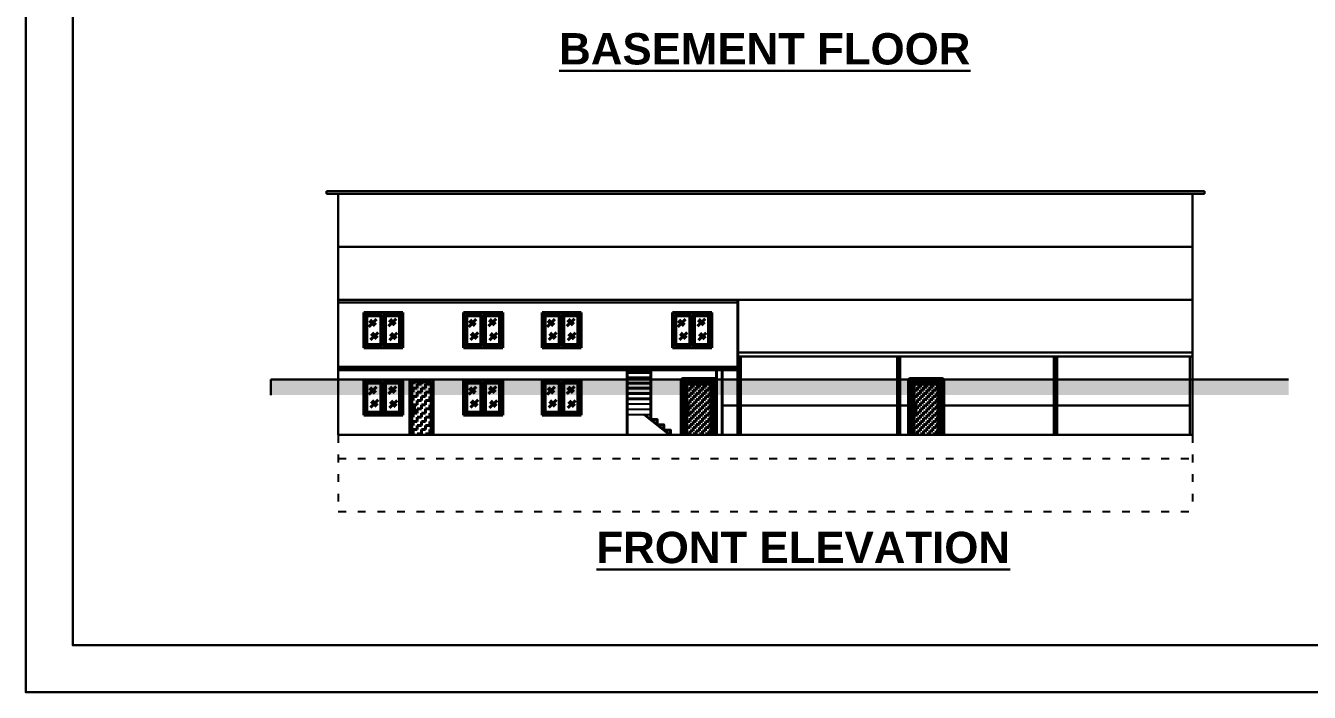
# Model space of a CAD drawing. Extents: x -2338379 to 930990, y -818978 to 106940.
# Drawn here: x 361562 to 363527, y -199437 to -198416 of the extents above; entities that cross this region are included whole.
import ezdxf

# ---------------------------------------------------------------- set-up
doc = ezdxf.new("R2010")
doc.units = 0
doc.header["$MEASUREMENT"] = 0
doc.linetypes.add('ACAD_ISO03W100', pattern=[30, 12, -18])
doc.layers.get('0').update_dxf_attribs({"linetype": 'CONTINUOUS', "lineweight": 30})
doc.layers.add('Door', color=5, linetype='CONTINUOUS', lineweight=5)
doc.layers.add('STAIRCASE', color=32, linetype='CONTINUOUS', lineweight=25)
doc.layers.add('dotline', color=113, linetype='ACAD_ISO03W100')
doc.styles.get("Standard").update_dxf_attribs({"font": 'times.ttf', "height": 6})
doc.linetypes.add('ZIGZAG', pattern='A,0.0001,-0.2,[131,ltypeshp.shx,S=0.2,R=0,X=-0.2,Y=0],-0.4,[131,ltypeshp.shx,S=0.2,R=180,X=0.2,Y=0],-0.2', length=0.8001)

msp = doc.modelspace()

# ---------------------------------------------------------------- hatches: boundary and pattern name
at = {"lineweight": 40}
h = msp.add_hatch(dxfattribs=at)
h.set_pattern_fill('EARTH', color=256, scale=3, angle=45, style=0)
h.set_pattern_definition([(45, (354451.668, -201585.08), (2e-15, 26.94077), [19.05, -19.05]), (45, (354446.617, -201580.03), (2e-15, 26.94077), [19.05, -19.05]), (45, (354441.565, -201574.978), (2e-15, 26.94077), [19.05, -19.05]), (135, (354441.565, -201571.61), (-26.94077, 2e-15), [19.05, -19.05]), (135, (354446.617, -201566.559), (-26.94077, 2e-15), [19.05, -19.05]), (135, (354451.668, -201561.508), (-26.94077, 2e-15), [19.05, -19.05])])
h.paths.add_polyline_path([(361936.86, -198981.9), (363494.95, -198981.9), (363494.95, -198957.9), (361936.86, -198957.9)])
for points in [[(362575.76, -198996.4), (362574.14, -198996.4), (362574.14, -199009.67), (362575.76, -199009.67)], [(362923.76, -198996.4), (362922.14, -198996.4), (362922.14, -199009.67), (362923.76, -199009.67)]]:
    msp.add_hatch(color=256, dxfattribs=at).paths.add_polyline_path(points)
h = msp.add_hatch(color=5, dxfattribs=at)
h.paths.add_polyline_path([(362518.5, -199011.44), (362508.5, -199011.44), (362518.5, -199019.44)])
h.paths.add_polyline_path([(362528.5, -199019.44), (362518.5, -199019.44), (362528.5, -199027.44)])
h.paths.add_polyline_path([(362538.5, -199027.44), (362528.5, -199027.44), (362538.5, -199035.44)])
h.paths.add_polyline_path([(362548.5, -199035.44), (362538.5, -199035.44), (362547.87, -199042.94), (362548.5, -199042.94)])
at = {"layer": 'Door', "lineweight": 40}
h = msp.add_hatch(dxfattribs=at)
h.set_pattern_fill('ZIGZAG', color=256, scale=1.5, style=0)
h.set_pattern_definition([(0, (354439.5053, -201670.121), (4.7625, 4.7625), [4.7625, -4.7625]), (90, (354444.268, -201670.121), (-4.7625, 4.7625), [4.7625, -4.7625])])
h.paths.add_polyline_path([(362613, -198961.94), (362571, -198961.94), (362571, -199042.94), (362613, -199042.94)])
h.paths.add_polyline_path([(362575.76, -198996.4), (362575.76, -199009.67), (362574.14, -199009.67), (362574.14, -198996.4)], flags=16)
h = msp.add_hatch(dxfattribs=at)
h.set_pattern_fill('ZIGZAG', color=256, scale=1.5, style=0)
h.set_pattern_definition([(0, (354787.5053, -201670.121), (4.7625, 4.7625), [4.7625, -4.7625]), (90, (354792.268, -201670.121), (-4.7625, 4.7625), [4.7625, -4.7625])])
h.paths.add_polyline_path([(362961, -198961.94), (362919, -198961.94), (362919, -199042.94), (362961, -199042.94)])
h.paths.add_polyline_path([(362923.76, -198996.4), (362923.76, -199009.67), (362922.14, -199009.67), (362922.14, -198996.4)], flags=16)

# ---------------------------------------------------------------- linework, layer by layer
for p, q in [((362022, -198669.94), (362022, -198673.94)), ((362022, -198669.94), (363366, -198669.94)), ((362022, -198673.94), (363366, -198673.94)), ((362040, -198673.94), (362040, -198839.94)), ((363348, -198673.94), (363348, -199042.94)), ((363366, -198669.94), (363366, -198673.94)), ((362040, -198754.94), (363348, -198754.94)), ((362040, -198835.94), (363348, -198835.94)), ((362040, -198839.94), (362040, -198943.44)), ((362040, -198839.94), (362652, -198839.94)), ((362652, -198916.94), (363348, -198916.94)), ((362040, -198943.44), (362040, -199042.94)), ((361936.86, -198957.9), (363494.95, -198957.9)), ((361936.86, -198957.9), (361936.86, -198981.9)), ((362352, -198958.94), (362412, -198958.94)), ((362352, -199012.94), (362412, -199012.94)), ((362628, -198997.94), (362652, -198997.94)), ((362656, -198997.94), (362896, -198997.94)), ((362900, -198997.94), (362916, -198997.94)), ((362964, -198997.94), (363136, -198997.94)), ((363140, -198997.94), (363344, -198997.94)), ((363348, -199042.94), (362040, -199042.94))]:
    msp.add_line(p, q)
at = {"lineweight": 40}
for p, q in [((362652, -198835.94), (362652, -198839.94)), ((362652, -198839.94), (362652, -199042.94)), ((362086.98, -198877.38), (362098.43, -198865.95)), ((362087.67, -198871.15), (362092.18, -198866.64)), ((362092.88, -198875.82), (362097.39, -198871.32)), ((362117.17, -198876.52), (362128.62, -198865.08)), ((362117.86, -198870.28), (362122.38, -198865.77)), ((362123.07, -198874.96), (362127.58, -198870.45)), ((362239.98, -198877.38), (362251.43, -198865.95)), ((362240.67, -198871.15), (362245.18, -198866.64)), ((362245.88, -198875.82), (362250.39, -198871.32)), ((362270.17, -198876.52), (362281.62, -198865.08)), ((362270.86, -198870.28), (362275.38, -198865.77)), ((362276.07, -198874.96), (362280.58, -198870.45)), ((362359.98, -198877.38), (362371.43, -198865.95)), ((362360.67, -198871.15), (362365.18, -198866.64)), ((362365.88, -198875.82), (362370.39, -198871.32)), ((362390.17, -198876.52), (362401.62, -198865.08)), ((362390.86, -198870.28), (362395.38, -198865.77)), ((362396.07, -198874.96), (362400.58, -198870.45)), ((362559.98, -198877.38), (362571.43, -198865.95)), ((362560.67, -198871.15), (362565.18, -198866.64)), ((362565.88, -198875.82), (362570.39, -198871.32)), ((362590.17, -198876.52), (362601.62, -198865.08)), ((362590.86, -198870.28), (362595.38, -198865.77)), ((362596.07, -198874.96), (362600.58, -198870.45)), ((362089.58, -198897.32), (362101.03, -198885.88)), ((362090.28, -198891.08), (362094.79, -198886.57)), ((362095.48, -198895.76), (362099.99, -198891.25)), ((362118.73, -198898.01), (362130.18, -198886.57)), ((362119.43, -198891.77), (362123.94, -198887.26)), ((362124.63, -198896.45), (362129.14, -198891.94)), ((362242.58, -198897.32), (362254.03, -198885.88)), ((362243.28, -198891.08), (362247.79, -198886.57)), ((362248.48, -198895.76), (362252.99, -198891.25)), ((362271.73, -198898.01), (362283.18, -198886.57)), ((362272.43, -198891.77), (362276.94, -198887.26)), ((362277.63, -198896.45), (362282.14, -198891.94)), ((362362.58, -198897.32), (362374.03, -198885.88)), ((362363.28, -198891.08), (362367.79, -198886.57)), ((362368.48, -198895.76), (362372.99, -198891.25)), ((362391.73, -198898.01), (362403.18, -198886.57)), ((362392.43, -198891.77), (362396.94, -198887.26)), ((362397.63, -198896.45), (362402.14, -198891.94)), ((362562.58, -198897.32), (362574.03, -198885.88)), ((362563.28, -198891.08), (362567.79, -198886.57)), ((362568.48, -198895.76), (362572.99, -198891.25)), ((362591.73, -198898.01), (362603.18, -198886.57)), ((362592.43, -198891.77), (362596.94, -198887.26)), ((362597.63, -198896.45), (362602.14, -198891.94)), ((362652, -198939.44), (362040, -198939.44)), ((362652, -198943.44), (362040, -198943.44)), ((362482.5, -198943.44), (362482.5, -199042.94)), ((362619, -198943.44), (362619, -199042.94)), ((362628, -198943.44), (362628, -199042.94)), ((362652, -198939.44), (362652, -198943.44)), ((362086.98, -198980.88), (362098.43, -198969.45)), ((362087.67, -198974.65), (362092.18, -198970.14)), ((362092.88, -198979.32), (362097.39, -198974.82)), ((362117.17, -198980.02), (362128.62, -198968.58)), ((362117.86, -198973.78), (362122.38, -198969.27)), ((362123.07, -198978.46), (362127.58, -198973.95)), ((362239.98, -198980.88), (362251.43, -198969.45)), ((362240.67, -198974.65), (362245.18, -198970.14)), ((362245.88, -198979.32), (362250.39, -198974.82)), ((362270.17, -198980.02), (362281.62, -198968.58)), ((362270.86, -198973.78), (362275.38, -198969.27)), ((362276.07, -198978.46), (362280.58, -198973.95)), ((362359.98, -198980.88), (362371.43, -198969.45)), ((362360.67, -198974.65), (362365.18, -198970.14)), ((362365.88, -198979.32), (362370.39, -198974.82)), ((362390.17, -198980.02), (362401.62, -198968.58)), ((362390.86, -198973.78), (362395.38, -198969.27)), ((362396.07, -198978.46), (362400.58, -198973.95)), ((362089.58, -199000.82), (362101.03, -198989.38)), ((362090.28, -198994.58), (362094.79, -198990.07)), ((362095.48, -198999.26), (362099.99, -198994.75)), ((362118.73, -199001.51), (362130.18, -198990.07)), ((362119.43, -198995.27), (362123.94, -198990.76)), ((362124.63, -198999.95), (362129.14, -198995.44)), ((362242.58, -199000.82), (362254.03, -198989.38)), ((362243.28, -198994.58), (362247.79, -198990.07)), ((362248.48, -198999.26), (362252.99, -198994.75)), ((362271.73, -199001.51), (362283.18, -198990.07)), ((362272.43, -198995.27), (362276.94, -198990.76)), ((362277.63, -198999.95), (362282.14, -198995.44)), ((362362.58, -199000.82), (362374.03, -198989.38)), ((362363.28, -198994.58), (362367.79, -198990.07)), ((362368.48, -198999.26), (362372.99, -198994.75)), ((362391.73, -199001.51), (362403.18, -198990.07)), ((362392.43, -198995.27), (362396.94, -198990.76)), ((362397.63, -198999.95), (362402.14, -198995.44)), ((362155.42, -198998.34), (362156.67, -198998.34)), ((362155.42, -199009.64), (362155.42, -198998.34)), ((362156.67, -199009.64), (362155.42, -199009.64)), ((362156.67, -198998.34), (362156.67, -199009.64))]:
    msp.add_line(p, q, dxfattribs=at)
at = {"color": 2, "linetype": 'ZIGZAG', "ltscale": 0.3}
msp.add_line((362652, -198922.94), (363348, -198922.94), dxfattribs=at)
at = {"color": 6, "lineweight": 40}
for p, q in [((362656, -198922.94), (362656, -199042.94)), ((362896, -198922.94), (362896, -199042.94)), ((362900, -198922.94), (362900, -199042.94)), ((363136, -198922.94), (363136, -199042.94)), ((363140, -198922.94), (363140, -199042.94))]:
    msp.add_line(p, q, dxfattribs=at)
at = {"color": 6}
msp.add_line((363344, -198922.94), (363344, -199042.94), dxfattribs=at)
at = {"color": 3}
for points in [[(364739.12, -199437.04), (364739.12, -197190.64), (361561.52, -197190.64), (361561.52, -199437.04)], [(364667.12, -199365.04), (364667.12, -197262.64), (361633.52, -197262.64), (361633.52, -199365.04)]]:
    msp.add_lwpolyline(points, close=True, dxfattribs=at)
at = {"lineweight": 40}
for points in [[(362574.14, -198996.4), (362575.76, -198996.4), (362575.76, -199009.67), (362574.14, -199009.67)], [(362922.14, -198996.4), (362923.76, -198996.4), (362923.76, -199009.67), (362922.14, -199009.67)]]:
    msp.add_lwpolyline(points, close=True, dxfattribs=at)
at = {"layer": 'Door', "lineweight": 40}
for p, q in [((362079, -198855.44), (362079, -198909.44)), ((362139, -198855.44), (362079, -198855.44)), ((362082, -198858.44), (362082, -198906.44)), ((362107.5, -198858.44), (362082, -198858.44)), ((362084, -198860.44), (362082, -198858.44)), ((362105.5, -198860.44), (362107.5, -198858.44)), ((362107.5, -198906.44), (362107.5, -198858.44)), ((362112.5, -198860.44), (362110.5, -198858.44)), ((362134, -198860.44), (362136, -198858.44)), ((362139, -198855.44), (362139, -198909.44)), ((362232, -198855.44), (362232, -198909.44)), ((362292, -198855.44), (362232, -198855.44)), ((362235, -198858.44), (362235, -198906.44)), ((362260.5, -198858.44), (362235, -198858.44)), ((362237, -198860.44), (362235, -198858.44)), ((362258.5, -198860.44), (362260.5, -198858.44)), ((362260.5, -198906.44), (362260.5, -198858.44)), ((362265.5, -198860.44), (362263.5, -198858.44)), ((362287, -198860.44), (362289, -198858.44)), ((362292, -198855.44), (362292, -198909.44)), ((362352, -198855.44), (362352, -198909.44)), ((362412, -198855.44), (362352, -198855.44)), ((362355, -198858.44), (362355, -198906.44)), ((362380.5, -198858.44), (362355, -198858.44)), ((362357, -198860.44), (362355, -198858.44)), ((362378.5, -198860.44), (362380.5, -198858.44)), ((362380.5, -198906.44), (362380.5, -198858.44)), ((362385.5, -198860.44), (362383.5, -198858.44)), ((362407, -198860.44), (362409, -198858.44)), ((362412, -198855.44), (362412, -198909.44)), ((362552, -198855.44), (362552, -198909.44)), ((362612, -198855.44), (362552, -198855.44)), ((362555, -198858.44), (362555, -198906.44)), ((362580.5, -198858.44), (362555, -198858.44)), ((362557, -198860.44), (362555, -198858.44)), ((362578.5, -198860.44), (362580.5, -198858.44)), ((362580.5, -198906.44), (362580.5, -198858.44)), ((362585.5, -198860.44), (362583.5, -198858.44)), ((362607, -198860.44), (362609, -198858.44)), ((362612, -198855.44), (362612, -198909.44)), ((362139, -198909.44), (362079, -198909.44)), ((362084, -198904.44), (362082, -198906.44)), ((362107.5, -198906.44), (362082, -198906.44)), ((362107.5, -198906.44), (362105.5, -198904.44)), ((362112.5, -198904.44), (362110.5, -198906.44)), ((362134, -198904.44), (362136, -198906.44)), ((362292, -198909.44), (362232, -198909.44)), ((362237, -198904.44), (362235, -198906.44)), ((362260.5, -198906.44), (362235, -198906.44)), ((362260.5, -198906.44), (362258.5, -198904.44)), ((362265.5, -198904.44), (362263.5, -198906.44)), ((362287, -198904.44), (362289, -198906.44)), ((362412, -198909.44), (362352, -198909.44)), ((362357, -198904.44), (362355, -198906.44)), ((362380.5, -198906.44), (362355, -198906.44)), ((362380.5, -198906.44), (362378.5, -198904.44)), ((362385.5, -198904.44), (362383.5, -198906.44)), ((362407, -198904.44), (362409, -198906.44)), ((362612, -198909.44), (362552, -198909.44)), ((362557, -198904.44), (362555, -198906.44)), ((362580.5, -198906.44), (362555, -198906.44)), ((362580.5, -198906.44), (362578.5, -198904.44)), ((362585.5, -198904.44), (362583.5, -198906.44)), ((362607, -198904.44), (362609, -198906.44)), ((362079, -198958.94), (362079, -199012.94)), ((362139, -198958.94), (362079, -198958.94)), ((362082, -198961.94), (362082, -199009.94)), ((362107.5, -198961.94), (362082, -198961.94)), ((362084, -198963.94), (362082, -198961.94)), ((362105.5, -198963.94), (362107.5, -198961.94)), ((362107.5, -199009.94), (362107.5, -198961.94)), ((362112.5, -198963.94), (362110.5, -198961.94)), ((362134, -198963.94), (362136, -198961.94)), ((362139, -198958.94), (362139, -199012.94)), ((362149.78, -199042.94), (362149.78, -198958.94)), ((362149.78, -198958.94), (362185.5, -198958.94)), ((362152.78, -199042.94), (362152.78, -198961.94)), ((362152.78, -198961.94), (362182.5, -198961.94)), ((362152.78, -198965.02), (362154.76, -198965.02)), ((362154.76, -198965.02), (362154.76, -198961.94)), ((362154.76, -198971.37), (362161.11, -198971.37)), ((362154.76, -198977.72), (362154.76, -198971.37)), ((362161.11, -198965.02), (362167.46, -198965.02)), ((362161.11, -198971.37), (362161.11, -198965.02)), ((362167.46, -198965.02), (362167.46, -198961.94)), ((362167.46, -198971.37), (362173.81, -198971.37)), ((362167.46, -198977.72), (362167.46, -198971.37)), ((362173.81, -198965.02), (362180.16, -198965.02)), ((362173.81, -198971.37), (362173.81, -198965.02)), ((362180.16, -198965.02), (362180.16, -198961.94)), ((362180.16, -198971.37), (362182.5, -198971.37)), ((362180.16, -198977.72), (362180.16, -198971.37)), ((362182.5, -198961.94), (362182.5, -199042.94)), ((362185.5, -198958.94), (362185.5, -199042.94)), ((362232, -198958.94), (362232, -199012.94)), ((362292, -198958.94), (362232, -198958.94)), ((362235, -198961.94), (362235, -199009.94)), ((362260.5, -198961.94), (362235, -198961.94)), ((362237, -198963.94), (362235, -198961.94)), ((362258.5, -198963.94), (362260.5, -198961.94)), ((362260.5, -199009.94), (362260.5, -198961.94)), ((362265.5, -198963.94), (362263.5, -198961.94)), ((362287, -198963.94), (362289, -198961.94)), ((362292, -198958.94), (362292, -199012.94)), ((362352, -198958.94), (362352, -199012.94)), ((362412, -198958.94), (362352, -198958.94)), ((362355, -198961.94), (362355, -199009.94)), ((362380.5, -198961.94), (362355, -198961.94)), ((362357, -198963.94), (362355, -198961.94)), ((362378.5, -198963.94), (362380.5, -198961.94)), ((362380.5, -199009.94), (362380.5, -198961.94)), ((362385.5, -198963.94), (362383.5, -198961.94)), ((362407, -198963.94), (362409, -198961.94)), ((362412, -198958.94), (362412, -199012.94)), ((362152.78, -198977.72), (362154.76, -198977.72)), ((362152.78, -198990.42), (362154.76, -198990.42)), ((362154.76, -198984.07), (362161.11, -198984.07)), ((362154.76, -198990.42), (362154.76, -198984.07)), ((362161.11, -198977.72), (362167.46, -198977.72)), ((362161.11, -198984.07), (362161.11, -198977.72)), ((362161.11, -198990.42), (362167.46, -198990.42)), ((362161.11, -198996.77), (362161.11, -198990.42)), ((362167.46, -198984.07), (362173.81, -198984.07)), ((362167.46, -198990.42), (362167.46, -198984.07)), ((362173.81, -198977.72), (362180.16, -198977.72)), ((362173.81, -198984.07), (362173.81, -198977.72)), ((362173.81, -198990.42), (362180.16, -198990.42)), ((362173.81, -198996.77), (362173.81, -198990.42)), ((362180.16, -198984.07), (362182.5, -198984.07)), ((362180.16, -198990.42), (362180.16, -198984.07)), ((362139, -199012.94), (362079, -199012.94)), ((362084, -199007.94), (362082, -199009.94)), ((362107.5, -199009.94), (362082, -199009.94)), ((362107.5, -199009.94), (362105.5, -199007.94)), ((362112.5, -199007.94), (362110.5, -199009.94)), ((362134, -199007.94), (362136, -199009.94)), ((362152.78, -199003.12), (362154.76, -199003.12)), ((362152.78, -199015.82), (362154.76, -199015.82)), ((362154.76, -198996.77), (362161.11, -198996.77)), ((362154.76, -199003.12), (362154.76, -198996.77)), ((362154.76, -199009.47), (362155.42, -199009.47)), ((362154.76, -199015.82), (362154.76, -199009.47)), ((362156.67, -199009.47), (362161.11, -199009.47)), ((362161.11, -199003.12), (362167.46, -199003.12)), ((362161.11, -199009.47), (362161.11, -199003.12)), ((362161.11, -199015.82), (362167.46, -199015.82)), ((362161.11, -199022.17), (362161.11, -199015.82)), ((362167.46, -198996.77), (362173.81, -198996.77)), ((362167.46, -199003.12), (362167.46, -198996.77)), ((362167.46, -199009.47), (362173.81, -199009.47)), ((362167.46, -199015.82), (362167.46, -199009.47)), ((362173.81, -199003.12), (362180.16, -199003.12)), ((362173.81, -199009.47), (362173.81, -199003.12)), ((362173.81, -199015.82), (362180.16, -199015.82)), ((362173.81, -199022.17), (362173.81, -199015.82)), ((362180.16, -198996.77), (362182.5, -198996.77)), ((362180.16, -199003.12), (362180.16, -198996.77)), ((362180.16, -199009.47), (362182.5, -199009.47)), ((362180.16, -199015.82), (362180.16, -199009.47)), ((362292, -199012.94), (362232, -199012.94)), ((362237, -199007.94), (362235, -199009.94)), ((362260.5, -199009.94), (362235, -199009.94)), ((362260.5, -199009.94), (362258.5, -199007.94)), ((362265.5, -199007.94), (362263.5, -199009.94)), ((362287, -199007.94), (362289, -199009.94)), ((362412, -199012.94), (362352, -199012.94)), ((362357, -199007.94), (362355, -199009.94)), ((362380.5, -199009.94), (362355, -199009.94)), ((362380.5, -199009.94), (362378.5, -199007.94)), ((362385.5, -199007.94), (362383.5, -199009.94)), ((362407, -199007.94), (362409, -199009.94)), ((362152.78, -199028.52), (362154.76, -199028.52)), ((362154.76, -199022.17), (362161.11, -199022.17)), ((362154.76, -199028.52), (362154.76, -199022.17)), ((362154.76, -199034.87), (362161.11, -199034.87)), ((362154.76, -199041.22), (362154.76, -199034.87)), ((362161.11, -199028.52), (362167.46, -199028.52)), ((362161.11, -199034.87), (362161.11, -199028.52)), ((362167.46, -199022.17), (362173.81, -199022.17)), ((362167.46, -199028.52), (362167.46, -199022.17)), ((362167.46, -199034.87), (362173.81, -199034.87)), ((362167.46, -199041.22), (362167.46, -199034.87)), ((362173.81, -199028.52), (362180.16, -199028.52)), ((362173.81, -199034.87), (362173.81, -199028.52)), ((362180.16, -199022.17), (362182.5, -199022.17)), ((362180.16, -199028.52), (362180.16, -199022.17)), ((362180.16, -199034.87), (362182.5, -199034.87)), ((362180.16, -199041.22), (362180.16, -199034.87)), ((362152.78, -199041.22), (362154.76, -199041.22)), ((362161.11, -199041.22), (362167.46, -199041.22)), ((362161.11, -199042.94), (362161.11, -199041.22)), ((362173.81, -199041.22), (362180.16, -199041.22)), ((362173.81, -199042.94), (362173.81, -199041.22))]:
    msp.add_line(p, q, dxfattribs=at)
for points in [[(362136, -198906.44), (362136, -198858.44), (362110.5, -198858.44), (362110.5, -198906.44)], [(362289, -198906.44), (362289, -198858.44), (362263.5, -198858.44), (362263.5, -198906.44)], [(362409, -198906.44), (362409, -198858.44), (362383.5, -198858.44), (362383.5, -198906.44)], [(362609, -198906.44), (362609, -198858.44), (362583.5, -198858.44), (362583.5, -198906.44)], [(362105.5, -198904.44), (362105.5, -198860.44), (362084, -198860.44), (362084, -198904.44)], [(362134, -198904.44), (362134, -198860.44), (362112.5, -198860.44), (362112.5, -198904.44)], [(362258.5, -198904.44), (362258.5, -198860.44), (362237, -198860.44), (362237, -198904.44)], [(362287, -198904.44), (362287, -198860.44), (362265.5, -198860.44), (362265.5, -198904.44)], [(362378.5, -198904.44), (362378.5, -198860.44), (362357, -198860.44), (362357, -198904.44)], [(362407, -198904.44), (362407, -198860.44), (362385.5, -198860.44), (362385.5, -198904.44)], [(362578.5, -198904.44), (362578.5, -198860.44), (362557, -198860.44), (362557, -198904.44)], [(362607, -198904.44), (362607, -198860.44), (362585.5, -198860.44), (362585.5, -198904.44)], [(362105.5, -199007.94), (362105.5, -198963.94), (362084, -198963.94), (362084, -199007.94)], [(362136, -199009.94), (362136, -198961.94), (362110.5, -198961.94), (362110.5, -199009.94)], [(362134, -199007.94), (362134, -198963.94), (362112.5, -198963.94), (362112.5, -199007.94)], [(362258.5, -199007.94), (362258.5, -198963.94), (362237, -198963.94), (362237, -199007.94)], [(362289, -199009.94), (362289, -198961.94), (362263.5, -198961.94), (362263.5, -199009.94)], [(362287, -199007.94), (362287, -198963.94), (362265.5, -198963.94), (362265.5, -199007.94)], [(362378.5, -199007.94), (362378.5, -198963.94), (362357, -198963.94), (362357, -199007.94)], [(362409, -199009.94), (362409, -198961.94), (362383.5, -198961.94), (362383.5, -199009.94)], [(362407, -199007.94), (362407, -198963.94), (362385.5, -198963.94), (362385.5, -199007.94)]]:
    msp.add_lwpolyline(points, close=True, dxfattribs=at)
at = {"layer": 'Door', "lineweight": 211}
for points in [[(362568, -199042.94), (362568, -198958.94), (362616, -198958.94), (362616, -199042.94)], [(362571, -199042.94), (362571, -198961.94), (362613, -198961.94), (362613, -199042.94)], [(362916, -199042.94), (362916, -198958.94), (362964, -198958.94), (362964, -199042.94)], [(362919, -199042.94), (362919, -198961.94), (362961, -198961.94), (362961, -199042.94)]]:
    msp.add_lwpolyline(points, dxfattribs=at)
at = {"layer": 'dotline'}
for p, q in [((362040, -199042.94), (362040, -199159.94)), ((363348, -199042.94), (363348, -199159.94)), ((362040, -199078.94), (363348, -199078.94)), ((362040, -199159.94), (363348, -199159.94))]:
    msp.add_line(p, q, dxfattribs=at)
at = {"layer": 'STAIRCASE', "lineweight": 40}
for p, q in [((362518.5, -198943.44), (362518.5, -198995.44)), ((362518.5, -198987.44), (362518.5, -199011.44)), ((362508.5, -199011.44), (362547.87, -199042.94))]:
    msp.add_line(p, q, dxfattribs=at)
at = {"layer": 'STAIRCASE'}
for p, q in [((362482.5, -198995.44), (362518.5, -198995.44)), ((362482.5, -199003.44), (362518.5, -199003.44)), ((362482.5, -199011.44), (362518.5, -199011.44))]:
    msp.add_line(p, q, dxfattribs=at)
at = {"layer": 'STAIRCASE', "lineweight": 40}
for points in [[(362482.5, -198939.44), (362518.5, -198939.44)], [(362482.5, -198947.44), (362518.5, -198947.44)], [(362482.5, -198955.44), (362518.5, -198955.44)], [(362482.5, -198963.44), (362518.5, -198963.44)], [(362482.5, -198971.44), (362518.5, -198971.44)], [(362482.5, -198979.44), (362518.5, -198979.44)], [(362482.5, -198987.44), (362518.5, -198987.44)], [(362518.5, -199011.44), (362518.5, -199019.44), (362528.5, -199019.44), (362528.5, -199027.44), (362538.5, -199027.44), (362538.5, -199035.44), (362548.5, -199035.44), (362548.5, -199042.94)]]:
    msp.add_lwpolyline(points, dxfattribs=at)

# ---------------------------------------------------------------- texts
at = {"char_height": 48, "attachment_point": 1}
for s, insert, width in [('{\\fArial|b1|i0|c0|p34;\\L\\C1;BASEMENT FLOOR}', (362378.31, -198427.77), 849.6948), ('{\\fArial|b1|i0|c0|p34;\\L\\C1;FRONT ELEVATION}', (362435.28, -199191.27), 712.813)]:
    msp.add_mtext(s, dxfattribs=dict(at, insert=insert, width=width))

doc.saveas('drawing.dxf')
